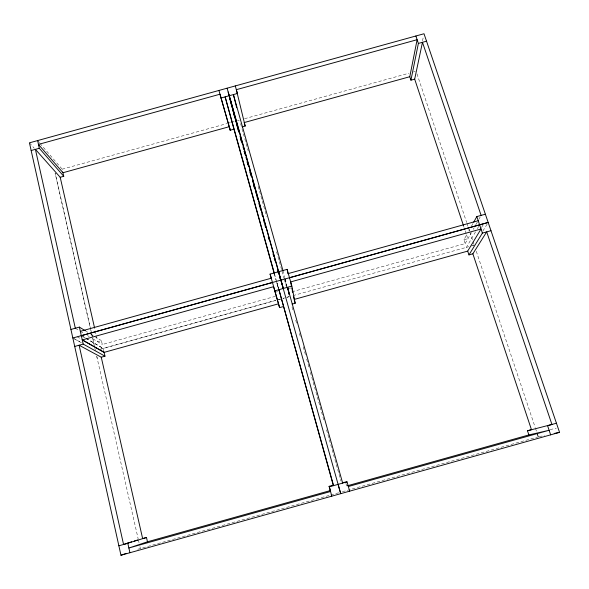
<?xml version="1.0" encoding="UTF-8"?>
<svg xmlns="http://www.w3.org/2000/svg" width="589" height="589" viewBox="0 0 589 589"><rect width="100%" height="100%" fill="white"/><g stroke="black" fill="none" stroke-linecap="round" stroke-linejoin="round"><path stroke-width="0.44" stroke-dasharray="2.94 2.21" d="M422.504 40.884L423.439 36.422M291.953 291.798L465.185 243.566L463.926 239.76L467.04 234.164M468.822 230.969L469.713 229.371M471.487 226.169L473.269 222.973M465.17 243.515L471.487 232.537M473.144 229.357L474.182 227.81M475.794 224.703L478.209 220.661M478.894 219.27L480.226 216.936M475.529 231.823L466.422 247.292L468.77 246.636M477.326 228.665L478.71 226.39M481.552 227.487L483.886 223.584M482.877 231.013L487.213 224.026M137.797 549.25L329.95 495.216M330.834 494.966L338.808 492.735M342.364 491.734L538.317 436.832M275.497 296.296L102.302 344.513L101.411 340.626L97.708 341.657L94.652 328.257M276.086 292.048L277.61 291.621M289.332 288.36L290.863 287.933M463.926 239.76L467.828 238.678L466.378 234.319M100.962 349.005L275.667 300.361M278.214 299.691L280.511 299.05M282.882 298.395L284.406 297.968L282.889 298.432M286.814 297.298L289.192 296.657M471.119 245.981L473.453 245.333M99.497 349.491L277.456 299.941M278.244 299.727L280.585 299.072M286.85 297.327L289.199 296.672M293.027 295.604L468.792 246.688M472.695 245.606L474.248 245.171M62.125 169.212L226.794 123.631M227.685 123.388L230.336 122.652M231.219 122.409L234.761 121.43M237.507 120.664L239.274 120.178M244.575 118.713L409.031 73.191M413.449 71.968L415.223 71.475M550.097 429.617L556.244 428.188M539.193 436.618L544.508 435.521M72.822 337.924L81.444 342.702M74.405 338.874L81.437 342.783M77.144 336.724L81.201 339.058M82.865 336.569L85.221 337.983M85.994 338.395L103.215 348.497M81.282 335.575L85.191 337.858M85.972 338.322L103.193 348.379L104.084 352.266M75.318 328.228L78.403 330.083M80.325 331.32L84.256 333.691M87.393 335.553L89.219 336.562M92.885 338.844L102.302 344.513M86.215 331.298L87.739 332.233M90.772 334.096L93.813 335.966M94.579 336.429L101.411 340.626M29.45 142.84L34.258 148.259M37.637 140.58L39.434 142.671M39.956 143.392L62.198 169.19L62.736 171.855M416.975 73.839L466.672 222.509M466.967 223.378L469.58 231.205M469.875 232.073L472.776 240.768M473.07 241.637L474.233 245.12M476.287 251.275L535.18 427.445M535.475 428.321L536.638 431.803M463.477 225.594L464.051 227.339M465.214 230.829L466.09 233.443M345.92 483.459L346.634 485.991M242.013 128.844L248.234 150.968M258.181 186.36L266.64 216.443M276.594 251.834L281.814 270.417M282.065 271.301L284.303 279.267M284.553 280.15L286.791 288.117M292.019 307.002L293.013 310.536M295.744 320.254L296.738 323.788M299.47 333.514L300.464 337.048M303.202 346.774L305.433 354.725M306.678 359.143L309.166 367.985M310.403 372.403L324.075 421.017M326.556 429.852L340.972 481.117M274.194 273.495L278.391 288.544M278.472 288.293L277.066 283.022L278.56 288.315M274.481 273.804L276.108 279.893M276.344 280.762L278.435 288.588M240.636 123.565L241.512 127.077M91.486 332.94L90.875 330.26L91.413 332.962M91.685 333.83L92.502 337.409M94.35 345.883L92.701 338.3L94.056 344.58M94.881 348.209L95.411 350.551M96.861 356.588L97.251 358.318M91.619 333.853L92.429 337.431M96.699 356.22L138.172 538.883M138.386 539.818L139.159 543.235M139.932 546.644L140.322 548.352M282.926 270.52L284.494 277.559M284.686 278.435L286.453 286.357M285.186 278.877L286.755 285.989M285.282 278.892L286.85 286.004M538.309 436.81L536.932 432.679L538.309 436.81M90.669 329.369L55.108 173.033L90.603 329.384"/><path stroke-width="0.88" d="M329.199 486.912L329.251 486.352M331.769 496.181L329.236 486.308L333.234 485.189L333.588 485.63L278.928 289.692L333.234 485.189M481.11 215.39L422.468 42.29L414.678 79.132L410.938 80.17L409.789 76.717L417.122 39.699L236.336 89.69L245.179 126.061L242.248 126.871M410.938 80.17L418.381 43.424L415.878 35.995M473.718 222.171L476.832 216.575L485.373 214.205M292.115 304.115L295.185 303.254L294.117 299.462L467.695 251.113L481.022 229.003L290.664 281.917L291.533 286.32M467.695 251.113L468.954 254.904L482.398 233.082L490.976 230.689M468.954 254.904L472.871 253.815L486.698 231.882L551.945 424.463L527.494 430.773L528.878 434.932L347.517 485.748M289.486 277.743L488.178 222.458L72.845 338.005L120.959 555.25L126.009 553.454M330.414 490.541L147.471 541.792L128.873 548.013L330.481 491.528L329.236 486.308M147.471 541.792L146.492 537.499L123.565 544.472L79.11 345.22L101.256 357.206L104.982 356.168L104.084 352.266L82.239 339.838M126.502 543.478L131.671 541.843M134.211 541.063L137.605 540.017M146.492 537.499L142.641 538.582L101.256 357.206M342.261 482.663L347.039 481.868L349.667 491.167M527.494 430.773L531.455 429.661L472.871 253.815M118.86 545.789L127.806 543.279L129.933 552.74M329.185 486.867L347.039 481.868M556.436 423.204L547.579 425.685L550.649 434.844M348.357 486.521L549.125 430.272L528.856 434.94M120.959 555.25L559.55 432.348L424.006 33.75L29.45 142.84L72.822 337.924M70.938 329.442L79.375 327.101L85.457 330.834M283.412 306.552L279.591 307.62L270.079 274.091L278.523 271.743M278.649 271.706L287.115 269.35L291.842 286.077L295.185 303.254M80.332 331.342L271.227 278.229M288.308 273.561L478.231 220.72M81.304 335.693L272.42 282.514M74.715 346.442L83.189 344.086L104.982 356.168M274.739 290.856L283.221 288.5L228.149 91.958M291.842 286.077L283.338 288.441L229.335 95.712M278.531 303.806L104.106 352.377L82.261 339.934L273.583 286.696L279.591 307.62M38.491 144.401L219.984 94.211L230.277 130.184M31.158 150.519L39.279 148.273L63.752 176.288L60.203 177.274L35.399 149.341L75.318 328.228M218.939 90.448L221.037 98.002L237.404 93.474L235.276 85.935M418.381 43.424L426.532 41.171M409.789 76.717L244.192 122.564L245.179 126.061M221.037 98.002L230.189 130.213L233.936 129.175L225.138 96.868L274.253 272.928M233.899 113.221L238.412 130.795M554.234 433.445L559.55 432.348M38.418 144.423L63.008 172.717M476.832 216.575L482.398 233.082M414.678 79.132L463.477 225.594M270.079 274.091L271.33 278.42M233.406 94.579L282.926 270.52M342.658 483.09L287.55 287.27L289.118 294.463M338.101 484.372L340.707 493.67L280.85 280.04M227.096 88.195L229.231 95.735M237.779 128.107L239.016 132.532M240.01 136.074L241.991 143.156M242.985 146.698L243.728 149.348M244.221 151.123L245.466 155.548M245.959 157.315L246.703 159.972M247.196 161.739L248.44 166.172M249.427 169.706L251.415 176.788M252.401 180.33L253.145 182.988M253.645 184.755L254.882 189.179M255.376 190.954L256.119 193.604M256.62 195.379L257.857 199.804M258.851 203.345L260.831 210.42M261.825 213.962L262.569 216.619M263.555 220.161L264.299 222.819M264.8 224.586L265.543 227.244M268.267 236.977L269.011 239.635M272.979 253.793L273.723 256.451M274.216 258.218L274.96 260.875M277.684 270.609L278.428 273.267M240.643 138.761L241.328 141.434M244.118 151.152L244.862 153.81M247.093 161.776L247.836 164.427M250.067 172.393L250.759 175.066M253.535 184.784L254.279 187.442M233.936 129.175L274.194 273.495M230.189 130.213L229.217 126.709L62.935 172.739L63.752 176.288M228.517 93.673L229.077 95.484M229.916 98.363L236.093 122.004M236.55 123.756L237.234 126.385M229.968 99.475L232.014 107.294M232.464 109.024L233.148 111.63M233.605 113.368L234.282 115.974M230.019 98.334L233.443 111.468M233.627 95.462L236.697 107.758M278.737 272.619L280.452 279.62M279.893 276.734L280.526 279.311M278.862 272.582L279.503 275.21M279.93 276.955L280.578 279.584M60.203 177.274L94.446 327.366M37.637 140.58L39.279 148.273M79.375 327.101L83.189 344.086M287.631 287.248L289.199 294.441M287.115 269.35L288.006 273.775M291.872 288.05L292.74 292.453M293.594 296.819L293.948 298.586"/></g></svg>
